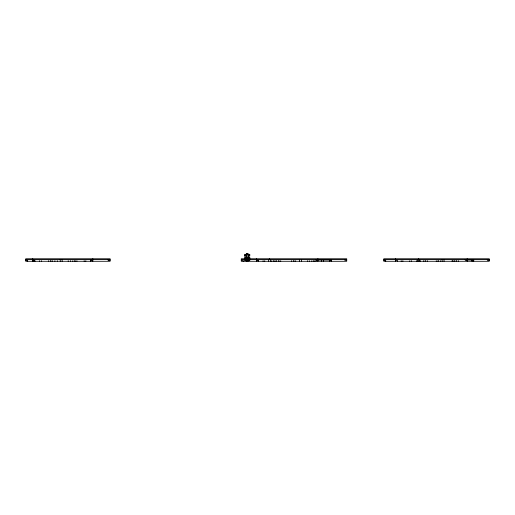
<?xml version="1.0" encoding="UTF-8"?>
<svg xmlns="http://www.w3.org/2000/svg" width="515" height="515" viewBox="0 0 515 515"><rect width="100%" height="100%" fill="white"/><g stroke="black" fill="none" stroke-linecap="round" stroke-linejoin="round"><path stroke-width="0.77" d="M34.595 260.345L34.595 261.292L34.595 260.345L32.703 260.345M92.803 258.762L92.803 261.292M110.101 259.393L110.101 258.762L25.75 258.762L25.75 261.292L110.101 261.292L110.101 259.393L25.75 259.393M244.483 258.762L241.278 258.762L241.278 261.292L346.717 261.292L346.717 258.762L249.299 258.762M383.81 259.393L383.81 258.762L489.25 258.762L489.25 261.292L383.81 261.292L383.81 259.393L489.25 259.393M246.112 254.333L246.112 256.019L244.625 256.019L245.52 254.333L245.52 256.019M248.005 253.708L246.402 253.708L246.402 257.815M246.531 258.549L247.876 258.549M244.625 258.974L249.781 258.974M241.278 259.393L245.282 259.393M246.531 259.393L247.876 259.393M249.286 259.393L346.717 259.393M317.478 260.03L331.197 260.03L331.197 261.292M466.468 260.03L473.729 260.03L473.729 261.292M246.531 260.236L247.876 260.236M25.75 260.345L27.649 260.345L27.649 261.292M92.803 260.345L90.904 260.345L90.904 259.393M108.202 260.345L108.202 259.393L108.202 260.345L110.101 260.345M241.278 260.345L243.177 260.345L243.177 261.292M256.605 260.345L258.498 260.345L258.498 261.292M317.903 260.345L316.004 260.345L316.004 259.393M346.717 260.345L344.818 260.345L344.818 259.393M383.81 260.345L385.709 260.345L385.709 261.292M395.488 260.345L397.387 260.345L397.387 261.292M467.182 260.345L465.283 260.345L465.283 259.393M489.25 260.345L487.351 260.345L487.351 259.393M331.197 260.661L329.51 260.661L329.51 261.292L329.51 260.03M472.043 260.661L473.729 260.661M472.043 260.03L472.043 261.292M467.182 258.762L467.182 261.292M458.472 260.661L458.472 261.292M456.786 260.661L456.786 261.292M456.084 260.661L456.084 261.292M454.397 260.661L454.397 261.292M453.902 260.661L453.902 261.292M444.02 259.393L444.02 261.292M442.127 259.393L442.127 261.292M440.331 260.661L440.331 261.292M438.645 260.661L438.645 261.292M437.943 260.661L437.943 261.292M436.263 260.661L436.263 261.292M427.469 260.661L427.469 261.292M425.783 260.661L425.783 261.292M425.081 260.661L425.081 261.292M423.394 260.661L423.394 261.292M420.517 260.661L420.517 261.292M419.628 259.393L419.628 261.292M418.83 260.661L418.83 261.292M418.682 258.762L418.682 259.393M418.129 260.661L418.129 261.292M417.729 259.393L417.729 261.292M416.442 260.661L416.442 261.292M411.517 260.661L411.517 261.292M409.831 260.661L409.831 261.292M402.872 260.661L402.872 261.292M401.185 260.661L401.185 261.292M395.481 258.762L395.488 261.292M323.414 259.393L323.414 261.292M321.514 259.393L321.514 261.292M317.897 258.762L317.903 261.292M315.94 260.661L315.94 261.292M314.253 260.661L314.253 261.292M313.551 260.661L313.551 261.292M311.865 260.661L311.865 261.292M309.257 260.661L309.257 261.292M307.571 260.661L307.571 261.292M301.487 259.393L301.487 261.292M299.595 259.393L299.595 261.292M295.694 260.661L295.694 261.292M294.007 260.661L294.007 261.292M293.305 260.661L293.305 261.292M291.619 260.661L291.619 261.292M280.72 260.661L280.72 261.292M279.033 260.661L279.033 261.292M278.332 260.661L278.332 261.292M276.645 260.661L276.645 261.292M275.873 260.661L275.873 261.292M274.186 260.661L274.186 261.292M273.484 260.661L273.484 261.292M271.798 260.661L271.798 261.292M270.349 259.393L270.343 261.292M269.397 258.762L269.397 259.393M268.444 259.393L268.45 261.292M264.762 260.661L264.762 261.292M263.075 260.661L263.075 261.292M256.592 258.762L256.547 261.292M248.887 254.333L248.887 256.019M248.887 257.288L248.887 260.661M248.294 254.333L248.294 256.019L249.781 256.019L249.781 254.333L244.625 254.333L244.625 256.019M248.294 257.288L248.294 257.706L246.112 257.706L246.112 257.288M248.294 260.236L248.294 260.661M247.953 253.708L247.953 257.815M248.005 260.23L247.953 261.292M247.4 257.288L247.4 260.661M247.2 254.333L247.2 254.758M247.2 257.288L247.2 257.706M247.2 258.549L247.2 259.393M247.2 260.236L247.2 260.661M247.007 254.333L247.007 254.758M247.007 257.288L247.007 260.661M246.453 253.708L246.453 257.815M246.453 260.423L246.453 261.292M246.402 260.23L246.402 261.292M246.112 260.236L246.112 260.661M245.52 257.288L245.52 260.661M92.166 260.661L92.166 261.292M85.844 260.661L85.838 261.292M84.151 260.661L84.151 261.292M76.915 260.661L76.915 261.292M75.229 260.661L75.222 261.292M74.527 260.661L74.527 261.292M72.84 260.661L72.84 261.292M70.587 260.661L70.587 261.292M68.199 260.661L68.199 261.292M62.128 259.393L62.128 261.292M60.229 259.393L60.229 261.292M57.3 260.661L57.3 261.292M54.912 260.661L54.912 261.292M52.659 260.661L52.659 261.292M50.972 260.661L50.972 261.292M50.27 260.661L50.27 261.292M48.584 260.661L48.584 261.292M41.348 260.661L41.348 261.292M39.655 260.661L39.655 261.292M35.02 260.661L35.02 261.292M33.333 260.661L33.333 261.292M32.703 258.762L32.703 261.292M90.479 260.661L90.479 261.292L90.479 260.661M452.215 260.661L452.215 261.292L452.215 260.661M249.781 257.288L244.625 257.288L244.625 260.661L249.781 260.661L249.781 257.288M258.234 261.292L258.234 260.661L258.234 261.292"/></g></svg>
